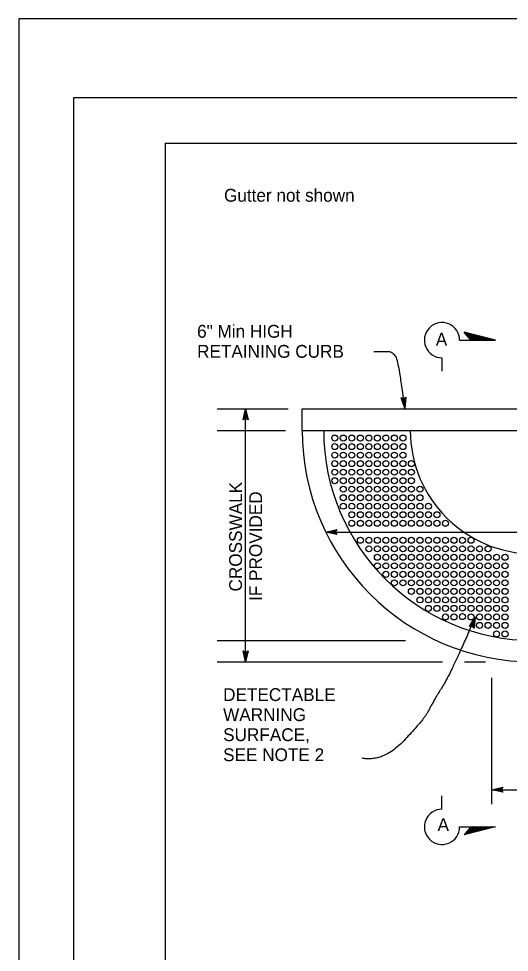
# Model space of a CAD drawing. Extents: x -893 to 867, y -474 to 712.
# Drawn here: x -893 to -626, y 203 to 712 of the extents above; entities that cross this region are included whole.
import ezdxf

# ---------------------------------------------------------------- set-up
doc = ezdxf.new("R2010")
doc.units = 0
for name, color, linetype in [('10 Sheet Format', 7, 'Continuous'), ('22 Misc Cnst Det', 7, 'Continuous'), ('56 Stage 3 Anno', 7, 'Continuous'), ('57 Undefined', 7, 'Continuous'), ('60 Nongeo Data', 7, 'Continuous')]:
    doc.layers.add(name, color=color, linetype=linetype)

msp = doc.modelspace()

# ---------------------------------------------------------------- linework, layer by layer
at = {"layer": '10 Sheet Format'}
for p, q in [((-875.41, 668.96), (-875.41, 668.96)), ((-813.45, 643.96), (811.55, 643.96)), ((-813.45, 643.96), (-813.45, -406.04))]:
    msp.add_line(p, q, dxfattribs=at)
for points in [[(-893.45, -474.04), (866.55, -474.04), (866.55, 711.96), (-893.45, 711.96)], [(-863.43, 668.96), (836.57, 668.96), (836.57, -431.04), (-863.43, -431.04)], [(-863.43, 668.96), (836.57, 668.96), (836.57, -431.04), (-863.43, -431.04)]]:
    msp.add_lwpolyline(points, close=True, dxfattribs=at)
at = {"layer": '22 Misc Cnst Det'}
for p, q in [((-633.28, 536.53), (-650.34, 540.88)), ((-646.81, 536.53), (-650.34, 540.88)), ((-634.69, 536.53), (-649.97, 540.43)), ((-652.82, 536.53), (-633.28, 536.53)), ((-636.09, 536.53), (-649.61, 539.98)), ((-637.49, 536.53), (-649.24, 539.53)), ((-638.89, 536.53), (-648.88, 539.08)), ((-640.29, 536.53), (-648.51, 538.63)), ((-641.7, 536.53), (-648.15, 538.18)), ((-643.1, 536.53), (-647.78, 537.73)), ((-644.5, 536.53), (-647.42, 537.28)), ((-645.9, 536.53), (-647.05, 536.83)), ((-662.46, 526.89), (-662.46, 519.55)), ((-662.46, 280.65), (-662.46, 287.99)), ((-652.82, 271.01), (-633.28, 271.01)), ((-633.28, 271.01), (-650.34, 266.66)), ((-646.81, 271.01), (-650.34, 266.66)), ((-634.68, 271.01), (-649.97, 267.11)), ((-636.09, 271.01), (-649.61, 267.56)), ((-637.49, 271.01), (-649.24, 268.01)), ((-638.89, 271.01), (-648.88, 268.46)), ((-640.29, 271.01), (-648.51, 268.91)), ((-641.7, 271.01), (-648.15, 269.37)), ((-643.1, 271.01), (-647.78, 269.82)), ((-644.5, 271.01), (-647.42, 270.27)), ((-645.9, 271.01), (-647.05, 270.72))]:
    msp.add_line(p, q, dxfattribs=at)
for centre, start, end in [((-662.46, 536.53), 0, 270.0005), ((-662.46, 271.01), 89.9995, 360)]:
    msp.add_arc(centre, 9.64, start, end, dxfattribs=at)
at = {"layer": '56 Stage 3 Anno'}
for p, q in [((-785.1, 499.06), (-746.34, 499.06)), ((-770.96, 493.06), (-769.62, 499.06)), ((-770.96, 493.06), (-769.62, 499.06)), ((-770.61, 493.28), (-769.62, 497.68)), ((-770.61, 493.28), (-769.62, 497.68)), ((-770.25, 493.51), (-769.62, 496.3)), ((-770.25, 493.51), (-769.62, 496.3)), ((-769.9, 493.69), (-769.62, 494.92)), ((-769.9, 493.69), (-769.62, 494.92)), ((-769.62, 360.98), (-769.62, 499.06)), ((-769.62, 499.06), (-769.62, 499.06)), ((-769.62, 499.06), (-768.29, 493.06)), ((-769.62, 499.06), (-769.62, 499.06)), ((-769.62, 499.06), (-768.29, 493.06)), ((-769.62, 497.67), (-768.65, 493.3)), ((-769.62, 497.67), (-768.65, 493.3)), ((-769.62, 496.3), (-769, 493.47)), ((-769.62, 496.3), (-769, 493.47)), ((-769.62, 494.92), (-769.36, 493.71)), ((-769.62, 494.92), (-769.36, 493.71)), ((-769.62, 493.86), (-770.96, 493.06)), ((-769.62, 493.86), (-770.96, 493.06)), ((-770.96, 493.06), (-770.96, 493.06)), ((-770.96, 493.06), (-770.96, 493.06)), ((-768.29, 493.06), (-769.62, 493.86)), ((-768.29, 493.06), (-769.62, 493.86)), ((-768.29, 493.06), (-768.29, 493.06)), ((-768.29, 493.06), (-768.29, 493.06)), ((-785.1, 487.33), (-747.83, 487.33)), ((-725.91, 431.86), (-719.91, 433.19)), ((-719.91, 433.19), (-720.71, 431.86)), ((-719.91, 433.19), (-719.91, 433.19)), ((-725.91, 431.86), (-527.68, 431.86)), ((-719.91, 430.52), (-725.91, 431.86)), ((-725.91, 431.86), (-725.91, 431.86)), ((-720.13, 430.88), (-724.53, 431.86)), ((-724.52, 431.87), (-720.15, 432.83)), ((-723.15, 431.86), (-720.33, 432.49)), ((-720.36, 431.24), (-723.15, 431.86)), ((-721.77, 431.86), (-720.56, 432.13)), ((-720.54, 431.58), (-721.77, 431.86)), ((-720.71, 431.86), (-719.91, 430.52)), ((-719.91, 430.52), (-719.91, 430.52)), ((-785.1, 372.71), (-682.45, 372.71)), ((-769.62, 360.98), (-770.95, 366.98)), ((-770.95, 366.98), (-770.95, 366.98)), ((-770.95, 366.98), (-769.62, 366.18)), ((-769.62, 366.18), (-768.28, 366.98)), ((-768.28, 366.98), (-769.62, 360.98)), ((-768.28, 366.98), (-768.28, 366.98)), ((-769.62, 362.37), (-770.59, 366.74)), ((-769.62, 363.74), (-770.25, 366.57)), ((-769.62, 365.12), (-769.89, 366.33)), ((-768.64, 366.76), (-769.62, 362.36)), ((-769, 366.53), (-769.62, 363.74)), ((-769.34, 366.35), (-769.62, 365.12)), ((-785.1, 360.98), (-662.12, 360.98)), ((-769.62, 360.98), (-769.62, 360.98)), ((-650.11, 360.98), (-638.66, 360.98)), ((-635.22, 283.35), (-635.22, 352.3)), ((-635.22, 291.27), (-629.22, 292.6)), ((-635.22, 291.27), (-499.3, 291.27)), ((-629.22, 289.93), (-635.22, 291.27)), ((-635.22, 291.27), (-635.22, 291.27)), ((-629.44, 290.29), (-633.84, 291.27)), ((-633.83, 291.28), (-629.46, 292.24)), ((-632.46, 291.27), (-629.64, 291.9)), ((-629.67, 290.65), (-632.46, 291.27)), ((-631.08, 291.27), (-629.87, 291.54)), ((-629.85, 290.99), (-631.08, 291.27)), ((-629.22, 292.6), (-630.02, 291.27)), ((-630.02, 291.27), (-629.22, 289.93)), ((-629.22, 292.6), (-629.22, 292.6)), ((-629.22, 289.93), (-629.22, 289.93))]:
    msp.add_line(p, q, dxfattribs=at)
for points in [[(-682.2, 505.39), (-682.82, 499.37), (-684.81, 505.08), (-684.44, 504.92), (-682.98, 500.73), (-682.52, 505.14), (-682.85, 504.9), (-683.14, 502.07), (-684.07, 504.75), (-683.7, 504.58), (-683.29, 503.42), (-683.17, 504.65), (-683.42, 504.46), (-684.81, 505.08), (-683.42, 504.46)], [(-647.42, 380.3), (-644.33, 385.5), (-644.93, 379.48), (-645.19, 379.79), (-644.76, 384.19), (-647.03, 380.39), (-646.63, 380.47), (-645.18, 382.91), (-645.46, 380.09), (-645.73, 380.4), (-645.61, 381.62), (-646.23, 380.56), (-645.93, 380.63), (-644.93, 379.48), (-645.93, 380.63)]]:
    msp.add_lwpolyline(points, close=True, dxfattribs=at)
for points in [[(-682.82, 499.37), (-685.89, 525.49), (-689.73, 530.1), (-692.03, 530.1), (-699.71, 530.1)], [(-644.33, 385.5), (-657.22, 355.42), (-667.63, 338.88), (-671.76, 330.21), (-694.4, 306.2), (-706.11, 308.42)]]:
    msp.add_open_spline(points, degree=2, dxfattribs=at)
at = {"layer": '60 Nongeo Data'}
for p, q in [((-738.74, 499.06), (-379.57, 499.06)), ((-738.74, 487.33), (-738.74, 499.06)), ((-738.74, 487.33), (-286.08, 487.33))]:
    msp.add_line(p, q, dxfattribs=at)
for centre in [(-720.95, 483.11), (-716.3, 483.11), (-711.66, 483.11), (-707.01, 483.11), (-702.37, 483.11), (-697.72, 483.11), (-693.08, 483.11), (-688.43, 483.11), (-683.79, 483.11), (-720.95, 478.46), (-716.3, 478.46), (-711.66, 478.46), (-707.01, 478.46), (-702.37, 478.46), (-697.72, 478.46), (-693.08, 478.46), (-688.43, 478.46), (-683.79, 478.46), (-720.95, 473.81), (-716.3, 473.81), (-711.66, 473.81), (-707.01, 473.81), (-702.37, 473.81), (-697.72, 473.81), (-693.08, 473.81), (-688.43, 473.81), (-683.79, 473.81), (-720.95, 469.17), (-716.3, 469.17), (-711.66, 469.17), (-707.01, 469.17), (-702.37, 469.17), (-697.72, 469.17), (-693.08, 469.17), (-688.43, 469.17), (-683.79, 469.17), (-679.14, 469.17), (-720.95, 464.52), (-716.3, 464.52), (-711.66, 464.52), (-707.01, 464.52), (-702.37, 464.52), (-697.72, 464.52), (-693.08, 464.52), (-688.43, 464.52), (-683.79, 464.52), (-679.14, 464.52), (-720.95, 459.88), (-716.3, 459.88), (-711.66, 459.88), (-707.01, 459.88), (-702.37, 459.88), (-697.72, 459.88), (-693.08, 459.88), (-688.43, 459.88), (-683.79, 459.88), (-679.14, 459.88), (-716.3, 455.23), (-711.66, 455.23), (-707.01, 455.23), (-702.37, 455.23), (-697.72, 455.23), (-693.08, 455.23), (-688.43, 455.23), (-683.79, 455.23), (-679.14, 455.23), (-674.49, 455.23), (-716.3, 450.59), (-711.66, 450.59), (-707.01, 450.59), (-702.37, 450.59), (-697.72, 450.59), (-693.08, 450.59), (-688.43, 450.59), (-683.79, 450.59), (-679.14, 450.59), (-674.49, 450.59), (-716.3, 445.94), (-711.66, 445.94), (-707.01, 445.94), (-702.37, 445.94), (-697.72, 445.94), (-693.08, 445.94), (-688.43, 445.94), (-683.79, 445.94), (-679.14, 445.94), (-674.49, 445.94), (-669.85, 445.94), (-711.66, 441.3), (-711.66, 436.65), (-707.01, 441.3), (-707.01, 436.65), (-702.37, 441.3), (-702.37, 436.65), (-697.72, 441.3), (-697.72, 436.65), (-693.08, 441.3), (-693.08, 436.65), (-688.43, 441.3), (-688.43, 436.65), (-683.79, 441.3), (-683.79, 436.65), (-679.14, 441.3), (-679.14, 436.65), (-674.49, 441.3), (-674.49, 436.65), (-669.85, 441.3), (-669.85, 436.65), (-665.2, 441.3), (-665.2, 436.65), (-660.56, 436.65), (-707.01, 427.36), (-702.37, 427.36), (-697.72, 427.36), (-693.08, 427.36), (-688.43, 427.36), (-683.79, 427.36), (-679.14, 427.36), (-674.49, 427.36), (-669.85, 427.36), (-665.2, 427.36), (-660.56, 427.36), (-655.91, 427.36), (-651.27, 427.36), (-646.62, 427.36), (-702.37, 422.71), (-697.72, 422.71), (-693.08, 422.71), (-688.43, 422.71), (-683.79, 422.71), (-679.14, 422.71), (-674.49, 422.71), (-669.85, 422.71), (-665.2, 422.71), (-660.56, 422.71), (-655.91, 422.71), (-651.27, 422.71), (-646.62, 422.71), (-641.97, 422.71), (-637.33, 422.71), (-697.72, 418.07), (-693.08, 418.07), (-688.43, 418.07), (-683.79, 418.07), (-679.14, 418.07), (-674.49, 418.07), (-669.85, 418.07), (-665.2, 418.07), (-660.56, 418.07), (-655.91, 418.07), (-651.27, 418.07), (-646.62, 418.07), (-641.97, 418.07), (-637.33, 418.07), (-632.68, 418.07), (-628.04, 418.07), (-697.72, 413.42), (-693.08, 413.42), (-688.43, 413.42), (-683.79, 413.42), (-679.14, 413.42), (-674.49, 413.42), (-669.85, 413.42), (-665.2, 413.42), (-660.56, 413.42), (-655.91, 413.42), (-651.27, 413.42), (-646.62, 413.42), (-641.97, 413.42), (-637.33, 413.42), (-632.68, 413.42), (-628.04, 413.42), (-693.08, 408.78), (-688.43, 408.78), (-683.79, 408.78), (-679.14, 408.78), (-674.49, 408.78), (-669.85, 408.78), (-665.2, 408.78), (-660.56, 408.78), (-655.91, 408.78), (-651.27, 408.78), (-646.62, 408.78), (-641.97, 408.78), (-637.33, 408.78), (-632.68, 408.78), (-628.04, 408.78), (-688.43, 404.13), (-683.79, 404.13), (-679.14, 404.13), (-674.49, 404.13), (-669.85, 404.13), (-665.2, 404.13), (-660.56, 404.13), (-655.91, 404.13), (-651.27, 404.13), (-646.62, 404.13), (-641.97, 404.13), (-637.33, 404.13), (-632.68, 404.13), (-628.04, 404.13), (-679.14, 399.48), (-674.49, 399.48), (-669.85, 399.48), (-665.2, 399.48), (-660.56, 399.48), (-655.91, 399.48), (-651.27, 399.48), (-646.62, 399.48), (-641.97, 399.48), (-637.33, 399.48), (-632.68, 399.48), (-628.04, 399.48), (-674.49, 394.84), (-669.85, 394.84), (-665.2, 394.84), (-660.56, 394.84), (-655.91, 394.84), (-651.27, 394.84), (-646.62, 394.84), (-641.97, 394.84), (-637.33, 394.84), (-632.68, 394.84), (-628.04, 394.84), (-669.85, 390.19), (-665.2, 390.19), (-660.56, 390.19), (-660.56, 385.55), (-655.91, 390.19), (-655.91, 385.55), (-651.27, 390.35), (-651.27, 385.7), (-646.62, 390.19), (-646.62, 385.55), (-641.97, 390.19), (-641.97, 385.55), (-637.33, 390.19), (-637.33, 385.55), (-632.68, 390.19), (-632.68, 385.55), (-628.04, 390.19), (-628.04, 385.55), (-641.97, 380.9), (-637.33, 380.9), (-632.68, 380.9), (-628.04, 380.9), (-632.68, 376.26), (-628.04, 376.26)]:
    msp.add_circle(centre, 1.64, dxfattribs=at)
for radius in [126.35, 114.62, 67.37]:
    msp.add_arc((-612.39, 487.33), radius, 180, 270, dxfattribs=at)

# ---------------------------------------------------------------- texts
at = {"layer": '57 Undefined'}
for s, p in [('Gutter not shown', (-781.41, 612.09)), ('6" Min HIGH', (-796.09, 537.88)), ('A', (-665.84, 533.55)), ('RETAINING CURB', (-796.09, 526.94)), ('DETECTABLE', (-781.89, 339.65)), ('WARNING', (-781.89, 328.72)), ('SURFACE,', (-781.89, 317.78)), ('SEE NOTE 2', (-781.89, 306.84)), ('A', (-664.87, 268.73))]:
    msp.add_text(s, height=7, dxfattribs=at).set_placement(p)
for s, p in [('CROSSWALK', (-771.59, 399.41)), ('IF PROVIDED', (-760.65, 394.24))]:
    msp.add_text(s, height=7, rotation=90, dxfattribs=at).set_placement(p)

doc.saveas('drawing.dxf')
